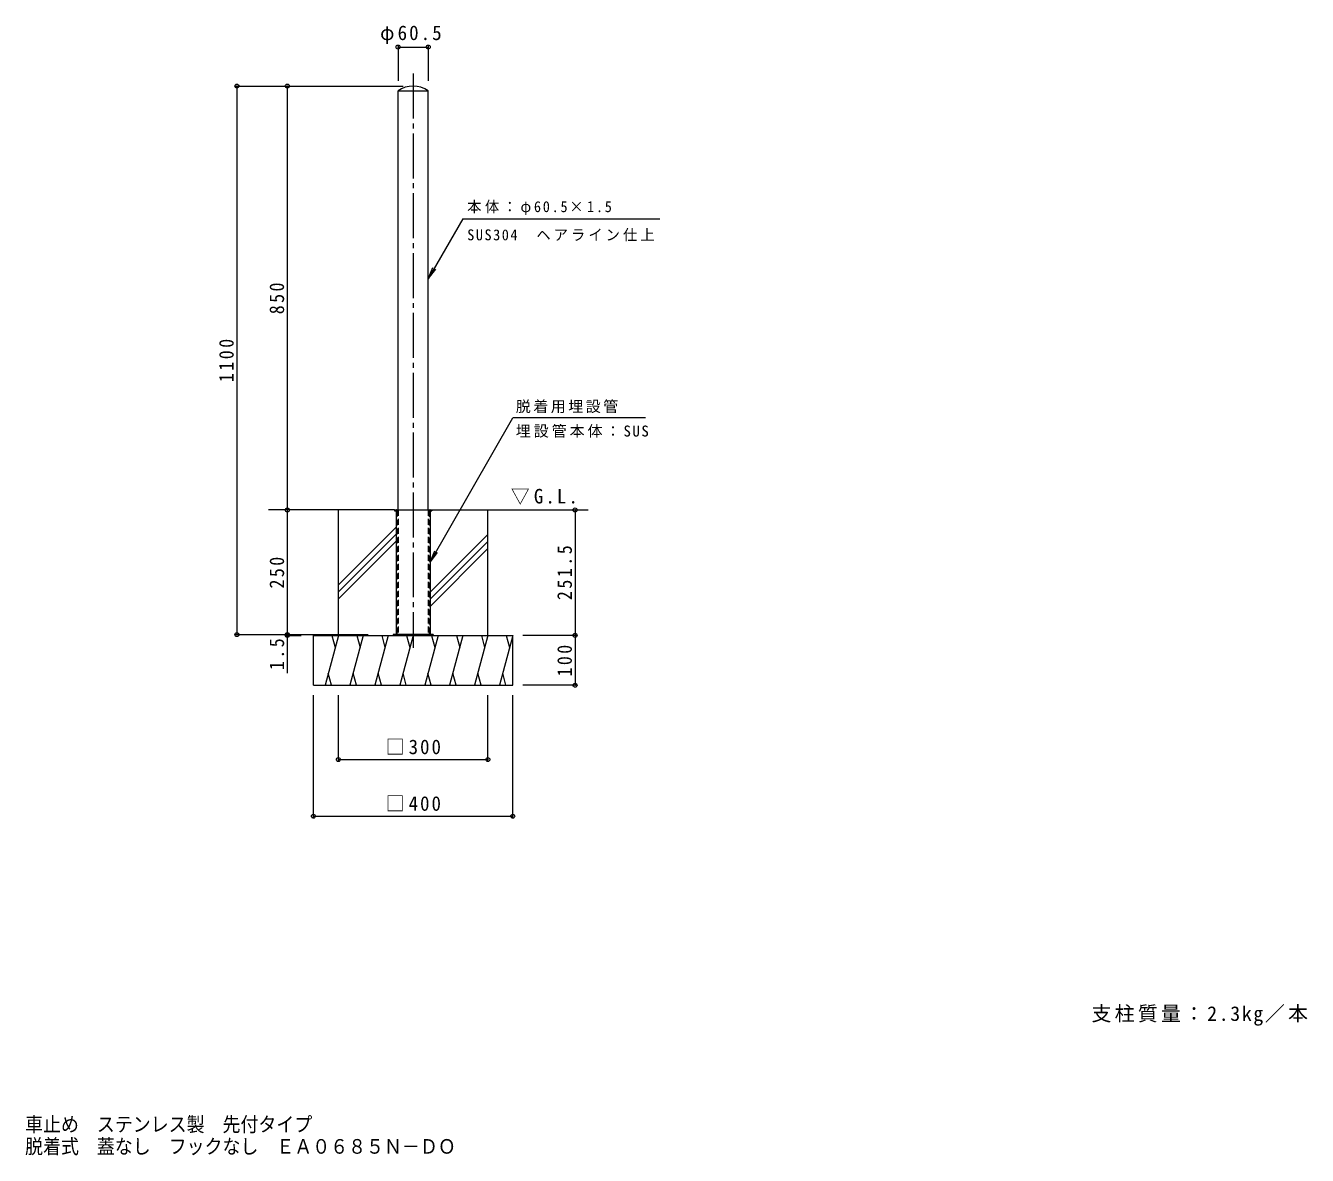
# Model space of a CAD drawing. Units: millimetres at full size, sheet at 1:10; some dimension numbers follow another scale. Extents: x -777 to 1794, y -1371 to 895.
import ezdxf
from ezdxf.enums import TextEntityAlignment as Align

# ---------------------------------------------------------------- set-up
doc = ezdxf.new("R2010")
doc.units = ezdxf.units.MM
doc.header["$LTSCALE"] = 10
doc.header["$PDMODE"] = 32
doc.header["$PDSIZE"] = 8
doc.linetypes.add('CHAIN2', pattern=[12, 9, -1, 1, -1])
doc.linetypes.add('DASHED1', pattern=[1.8, 1.2, -0.6])
for name, color, linetype, lineweight in [('C-0', 7, 'CHAIN2', 9), ('C-1', 2, 'Continuous', 9), ('C-2', 3, 'Continuous', 9), ('C-4', 7, 'Continuous', 9), ('C-5', 7, 'Continuous', 9), ('C-6', 6, 'Continuous', 5)]:
    doc.layers.add(name, color=color, linetype=linetype, lineweight=lineweight)
doc.layers.add('F-5_F-5ﾚｲﾔ', color=2, linetype='Continuous')
doc.styles.add('ＭＳ ゴシック', font='')
doc.styles.get('ＭＳ ゴシック').set_extended_font_data('MS Gothic')

msp = doc.modelspace()

# ---------------------------------------------------------------- linework, layer by layer
at = {"layer": 'C-0'}
msp.add_line((0, 798.48), (0, -353.02), dxfattribs=at)
at = {"layer": 'C-1'}
for p, q in [((-37.5, -76.52), (37.5, -76.52)), ((37.5, -76.52), (37.5, -78.02)), ((-34, -78.02), (-34, -326.52)), ((34, -78.02), (34, -326.52)), ((34, -78.02), (37.5, -78.02)), ((-40, -326.52), (-40, -328.02)), ((40, -326.52), (-40, -326.52)), ((-12, -326.52), (-12, -328.02)), ((12, -326.52), (12, -328.02)), ((40, -326.52), (40, -328.02))]:
    msp.add_line(p, q, dxfattribs=at)
at = {"layer": 'C-1', "linetype": 'DASHED1'}
for p, q in [((-32.5, -78.02), (-32.5, -326.52)), ((32.5, -78.02), (32.5, -326.52))]:
    msp.add_line(p, q, dxfattribs=at)
at = {"layer": 'C-1'}
msp.add_lwpolyline([(-37.5, -76.52), (-37.5, -78.02), (-34, -78.02)], dxfattribs=at)
at = {"layer": 'C-1', "linetype": 'DASHED1'}
for centre, start, end in [((-34, -78.02), 0, 90), ((34, -78.02), 90, 180)]:
    msp.add_arc(centre, 1.5, start, end, dxfattribs=at)
at = {"layer": 'C-2'}
for p, q in [((-30.25, -76.52), (-30.25, 763.84)), ((30.25, 763.48), (-30.25, 763.48)), ((30.25, -76.52), (30.25, 763.84))]:
    msp.add_line(p, q, dxfattribs=at)
at = {"layer": 'C-2', "linetype": 'DASHED1'}
for p, q in [((-30.25, -76.52), (-30.25, -326.52)), ((30.25, -76.52), (30.25, -326.52))]:
    msp.add_line(p, q, dxfattribs=at)
at = {"layer": 'C-2'}
msp.add_arc((0, 721.2), 52.28, 54.64534, 125.35466, dxfattribs=at)
at = {"layer": 'C-4'}
for p, q in [((-30.25, 854.74), (-30.25, 783.84)), ((-30.25, 851.74), (30.25, 851.74)), ((30.25, 854.74), (30.25, 783.84)), ((-356.62, 773.48), (-20, 773.48)), ((-353.62, 773.48), (-353.62, -326.52)), ((-252.43, 773.48), (-252.43, -76.52)), ((-252.43, -76.52), (-252.43, -326.52)), ((324.92, -76.52), (324.92, -328.02)), ((-356.62, -326.52), (-90, -326.52)), ((-255.43, -328.02), (-224.54, -328.02)), ((-252.43, -326.52), (-252.43, -328.02)), ((-252.43, -328.02), (-252.43, -403.69)), ((327.92, -328.02), (220, -328.02)), ((324.92, -328.02), (324.92, -428.02)), ((327.92, -428.02), (220, -428.02)), ((-200, -693.62), (-200, -448.02)), ((-150, -580.03), (-150, -448.02)), ((150, -580.03), (150, -448.02)), ((200, -693.62), (200, -448.02)), ((-150, -577.03), (150, -577.03)), ((-200, -690.62), (200, -690.62))]:
    msp.add_line(p, q, dxfattribs=at)
for p in [(-30.25, 851.74), (30.25, 851.74), (-353.62, 773.48), (-252.43, 773.48), (-252.43, -76.52), (324.92, -76.52), (-353.62, -326.52), (-252.43, -326.52), (-252.43, -328.02), (324.92, -328.02), (324.92, -428.02), (-150, -577.03), (150, -577.03), (-200, -690.62), (200, -690.62)]:
    msp.add_point(p, dxfattribs=at)
at = {"layer": 'C-5'}
for p, q in [((99.71, 507.03), (494.92, 507.03)), ((30.25, 386.72), (45.47, 406.55)), ((34, -181.42), (200.29, 108.2)), ((466.01, 108.2), (200.29, 108.2)), ((34, -181.42), (43.51, -158.3)), ((34, -181.42), (49.17, -161.55))]:
    msp.add_line(p, q, dxfattribs=at)
msp.add_lwpolyline([(99.71, 507.03), (30.25, 386.72), (39.82, 409.82)], dxfattribs=at)
at = {"layer": 'C-6'}
for p, q in [((-37.5, -76.52), (-289.83, -76.52)), ((-150, -328.02), (-150, -76.52)), ((37.5, -76.52), (351.02, -76.52)), ((150, -328.02), (150, -76.52)), ((-34, -110.72), (-150, -226.72)), ((-34, -124.86), (-150, -240.86)), ((150, -125.6), (34, -241.6)), ((-34, -139), (-150, -255)), ((150, -139.74), (34, -255.74)), ((150, -153.88), (34, -269.88)), ((-200, -328.02), (200, -328.02)), ((-200, -428.02), (-200, -328.02)), ((-150, -328.02), (-176.79, -428.02)), ((-163.05, -328.02), (-156.52, -352.37)), ((-100, -328.02), (-126.79, -428.02)), ((-113.05, -328.02), (-106.52, -352.37)), ((-50, -328.02), (-76.79, -428.02)), ((-63.05, -328.02), (-56.52, -352.37)), ((0, -328.02), (-26.79, -428.02)), ((-13.05, -328.02), (-6.52, -352.37)), ((50, -328.02), (23.21, -428.02)), ((36.95, -328.02), (43.48, -352.37)), ((100, -328.02), (73.21, -428.02)), ((86.95, -328.02), (93.48, -352.37)), ((150, -328.02), (123.21, -428.02)), ((136.95, -328.02), (143.48, -352.37)), ((200, -328.02), (173.21, -428.02)), ((186.95, -328.02), (193.48, -352.37)), ((200, -428.02), (200, -328.02)), ((-163.75, -428.02), (-170.27, -403.67)), ((-113.75, -428.02), (-120.27, -403.67)), ((-63.75, -428.02), (-70.27, -403.67)), ((-13.75, -428.02), (-20.27, -403.67)), ((36.25, -428.02), (29.73, -403.67)), ((86.25, -428.02), (79.73, -403.67)), ((136.25, -428.02), (129.73, -403.67)), ((186.25, -428.02), (179.73, -403.67)), ((-200, -428.02), (200, -428.02))]:
    msp.add_line(p, q, dxfattribs=at)

# ---------------------------------------------------------------- texts
at = {"layer": 'C-4', "color": 2, "char_height": 29.33, "attachment_point": 7, "style": 'ＭＳ ゴシック'}
for s, insert in [('\\T1.22;\\W0.95;φ60.5', (-66.25, 857.74)), ('\\T1.21;\\W0.95;□300', (-55, -567.03)), ('\\T1.21;\\W0.95;□400', (-55, -680.62))]:
    msp.add_mtext(s, dxfattribs=dict(at, insert=insert))
at = {"layer": 'C-4', "color": 2, "char_height": 29.33, "attachment_point": 7, "rotation": 90, "style": 'ＭＳ ゴシック'}
for s, insert in [('\\T1.27;\\W0.9;850', (-258.43, 315.98)), ('\\T1.28;\\W0.9;1100', (-359.62, 179.73)), ('\\T1.28;\\W0.9;251.5', (318.92, -257.27)), ('\\T1.27;\\W0.9;250', (-258.43, -234.02)), ('\\T1.27;\\W0.9;1.5', (-258.43, -397.48)), ('\\T1.27;\\W0.9;100', (318.92, -410.52))]:
    msp.add_mtext(s, dxfattribs=dict(at, insert=insert))
at = {"layer": 'C-5', "char_height": 21.99, "attachment_point": 7, "style": 'ＭＳ ゴシック'}
for s, insert in [('\\T1.25;\\W0.95;本体：φ60.5×1.5', (108.51, 514.75)), ('\\T1.22;\\W0.95;SUS304\u3000ヘアライン仕上', (108.51, 461.84)), ('\\T1.17;脱着用埋設管', (206.01, 117.6)), ('\\T1.2;埋設管本体：SUS', (206.01, 68.3))]:
    msp.add_mtext(s, dxfattribs=dict(at, insert=insert))
at = {"layer": 'C-5', "color": 2, "char_height": 29.33, "attachment_point": 7, "style": 'ＭＳ ゴシック'}
for s, insert in [('\\T1.22;\\W0.95;▽G.L.', (195.87, -66.15)), ('\\T1.16;支柱質量：2.3kg／本', (1360.99, -1110.77))]:
    msp.add_mtext(s, dxfattribs=dict(at, insert=insert))
at = {"layer": 'F-5_F-5ﾚｲﾔ', "style": 'ＭＳ ゴシック', "width": 0.9}
for s, p in [('車止め\u3000ステンレス製\u3000先付タイプ', (-778.5, -1332)), ('脱着式\u3000蓋なし\u3000フックなし\u3000ＥＡ０６８５Ｎ－ＤＯ', (-778.5, -1376.28))]:
    msp.add_text(s, height=29.33, dxfattribs=at).set_placement(p, align=Align.BOTTOM_LEFT)

doc.saveas('drawing.dxf')
